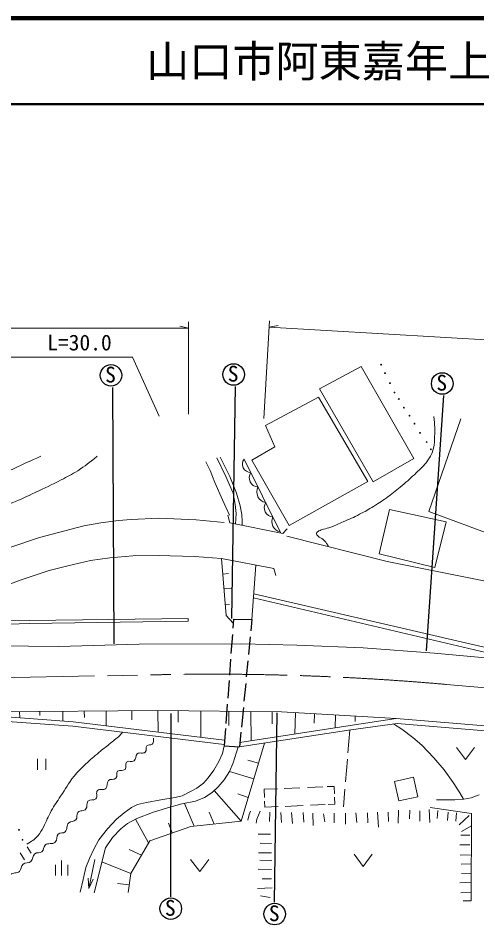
# Model space of a CAD drawing. Units: millimetres, scale not verified. Extents: x 40000 to 680000, y 20000 to 380000.
# Drawn here: x 390190 to 443371, y 274808 to 380000 of the extents above; entities that cross this region are included whole.
import ezdxf
from ezdxf.enums import TextEntityAlignment as Align

# ---------------------------------------------------------------- set-up
doc = ezdxf.new("R2010")
doc.units = ezdxf.units.MM
doc.header["$LTSCALE"] = 1000
doc.linetypes.add('CHAIN', pattern=[18.5, 12, -1.5, 3.5, -1.5])
for name, color, linetype, lineweight in [('M-BGD', 7, 'Continuous', 13), ('M-BMK', 2, 'CHAIN', 13), ('M-STR-HTXT', 7, 'Continuous', 13), ('M-STR-STR1', 1, 'Continuous', 25), ('M-TTL', 2, 'Continuous', 140), ('M-TTL-LINE', 7, 'Continuous', 50)]:
    doc.layers.add(name, color=color, linetype=linetype, lineweight=lineweight)
doc.layers.add('M-TTL-TXT', color=7, linetype='Continuous')
doc.styles.add('ＭＳ ゴシック', font='')
doc.styles.get('ＭＳ ゴシック').set_extended_font_data('MS Gothic')

msp = doc.modelspace()

# ---------------------------------------------------------------- linework, layer by layer
at = {"layer": 'M-BGD'}
for p, q in [((425147, 337008), (429942, 339602)), ((429942, 339602), (436048, 328894)), ((431365, 326191), (425147, 337008)), ((418874, 332755), (425023, 336043)), ((425023, 336043), (430724, 326241)), ((441527, 333530), (437804, 322774)), ((419949, 330261), (418874, 332755)), ((417286, 328733), (419949, 330261)), ((412450, 327507), (411948, 328543)), ((414273, 326809), (413221, 328996)), ((413614, 329080), (414721, 326809)), ((416383, 328842), (420648, 320255)), ((421618, 321134), (417286, 328733)), ((436048, 328894), (431365, 326191)), ((412982, 326120), (412450, 327507)), ((413866, 324122), (412982, 326120)), ((415100, 324888), (414273, 326809)), ((414721, 326809), (415521, 324874)), ((430724, 326241), (421618, 321134)), ((414686, 322321), (413866, 324122)), ((415366, 323570), (415100, 324888)), ((415521, 324874), (415941, 323430)), ((415464, 322547), (415366, 323570)), ((415941, 323430), (416123, 322406)), ((433241, 322994), (432063, 317842)), ((439802, 321564), (433241, 322994)), ((403283, 321851), (406483, 321999)), ((406483, 321999), (410815, 321793)), ((414716, 321449), (414506, 322353)), ((415397, 321312), (415464, 322547)), ((416123, 322406), (416165, 321635)), ((437804, 322774), (450646, 317954)), ((392666, 319743), (397794, 321091)), ((399791, 321452), (397794, 321091)), ((399791, 321452), (401809, 321731)), ((401809, 321731), (403283, 321851)), ((410815, 321793), (414084, 321505)), ((420878, 320208), (414716, 321449)), ((416165, 321635), (416152, 321160)), ((438498, 316265), (439802, 321564)), ((421383, 320755), (420878, 320208)), ((421333, 319898), (432980, 316982)), ((389101, 318562), (392666, 319743)), ((432063, 317842), (438498, 316265)), ((395952, 316447), (398565, 317061)), ((398565, 317061), (400836, 317397)), ((400836, 317397), (403493, 317632)), ((403493, 317632), (406437, 317653)), ((406437, 317653), (410622, 317548)), ((410622, 317548), (413776, 317317)), ((414318, 310680), (413776, 317317)), ((413776, 317317), (419818, 316134)), ((432980, 316982), (447196, 314122)), ((390421, 314786), (393786, 315900)), ((393786, 315900), (395952, 316447)), ((417291, 310226), (417735, 316542)), ((419818, 316134), (420061, 315349)), ((387393, 313671), (390421, 314786)), ((413925, 315497), (414588, 315572)), ((414063, 313802), (414897, 313861)), ((417468, 312741), (446394, 305946)), ((417501, 313215), (450700, 305533)), ((414214, 311955), (414700, 311992)), ((391502, 310136), (409884, 310365)), ((409884, 310037), (409884, 310365)), ((415125, 309799), (414318, 310680)), ((363652, 309620), (391502, 310136)), ((363664, 309120), (391519, 309751)), ((391519, 309751), (409884, 310037)), ((386852, 307174), (394896, 307111)), ((394896, 307111), (404202, 307363)), ((404202, 307363), (416078, 307411)), ((416078, 307411), (422513, 307253)), ((422513, 307253), (430179, 306937)), ((430179, 306937), (438412, 306338)), ((438412, 306338), (444784, 305739)), ((381813, 299454), (406373, 299681)), ((381813, 299454), (396561, 298347)), ((382634, 298837), (396513, 297849)), ((390340, 299533), (390367, 298812)), ((392695, 299554), (392709, 299085)), ((395359, 299579), (395384, 298435)), ((397854, 299602), (397882, 298847)), ((400393, 299626), (400406, 297881)), ((403365, 299653), (403364, 298580)), ((406373, 299681), (420704, 299523)), ((406373, 299681), (406438, 297149)), ((408739, 299655), (408738, 298340)), ((411360, 299626), (411387, 296549)), ((414608, 299590), (414627, 297940)), ((417164, 299562), (417187, 296165)), ((419646, 299535), (419632, 298129)), ((420704, 299523), (430085, 298988)), ((422336, 299430), (422285, 296946)), ((424540, 299305), (424525, 298199)), ((426966, 299166), (426938, 297658)), ((429252, 299036), (429278, 298396)), ((430085, 298988), (434019, 298734)), ((396513, 297849), (414088, 295718)), ((396561, 298347), (414125, 296217)), ((415905, 295969), (428695, 297927)), ((428695, 297927), (434019, 298734)), ((428767, 297432), (434120, 298188)), ((433720, 298131), (434672, 297499)), ((434019, 298734), (448525, 297533)), ((434120, 298188), (448491, 296980)), ((415855, 295455), (428767, 297432)), ((428418, 294750), (428635, 297412)), ((434672, 297499), (435943, 296555)), ((416038, 286835), (418739, 295897)), ((435943, 296555), (437008, 295639)), ((437008, 295639), (438401, 294199)), ((413472, 293778), (413885, 294697)), ((413885, 294697), (414078, 295588)), ((415137, 293610), (415705, 295467)), ((440992, 295392), (442042, 293992)), ((442042, 293992), (443092, 295392)), ((392420, 294078), (392420, 292778)), ((393395, 292778), (393395, 294078)), ((412893, 292737), (413472, 293778)), ((414707, 292601), (415137, 293610)), ((418041, 293553), (416810, 293911)), ((428146, 291411), (428361, 294050)), ((438401, 294199), (439597, 292779)), ((412239, 291877), (412893, 292737)), ((414081, 291647), (414707, 292601)), ((417498, 291731), (414707, 292601)), ((439597, 292779), (440635, 291321)), ((411678, 291254), (412239, 291877)), ((413371, 290806), (414081, 291647)), ((436038, 291931), (433824, 291453)), ((433824, 291453), (434313, 289189)), ((436527, 289667), (436038, 291931)), ((410180, 290270), (410895, 290668)), ((410895, 290668), (411678, 291254)), ((412698, 290171), (413371, 290806)), ((416038, 286835), (412927, 290387)), ((418697, 290536), (420276, 290602)), ((418736, 289590), (418697, 290536)), ((421019, 290633), (422856, 290711)), ((423755, 290748), (425507, 290822)), ((426019, 290844), (426814, 290877)), ((426814, 290877), (426851, 290004)), ((427907, 288483), (428076, 290558)), ((440635, 291321), (441392, 290134)), ((405076, 289003), (406725, 289318)), ((406725, 289318), (408395, 289593)), ((408395, 289593), (409199, 289780)), ((409199, 289780), (410180, 290270)), ((410753, 289171), (411791, 289601)), ((411791, 289601), (412698, 290171)), ((416856, 289578), (415646, 290028)), ((426867, 289626), (426901, 288800)), ((434313, 289189), (436527, 289667)), ((440804, 289325), (438701, 289311)), ((441870, 289381), (440804, 289325)), ((441392, 290134), (441811, 289378)), ((442711, 289549), (441870, 289381)), ((443650, 289900), (442711, 289549)), ((402497, 287817), (403340, 288409)), ((403340, 288409), (404038, 288753)), ((404038, 288753), (405076, 289003)), ((405762, 287834), (407501, 288404)), ((407501, 288404), (409183, 288843)), ((409183, 288843), (410753, 289171)), ((410616, 286261), (409473, 288904)), ((418784, 288459), (418754, 289170)), ((420353, 288525), (418784, 288459)), ((423253, 288647), (421159, 288559)), ((425768, 288753), (424067, 288681)), ((426901, 288800), (426125, 288768)), ((437943, 288436), (442737, 287742)), ((401600, 287074), (402497, 287817)), ((403940, 287166), (405762, 287834)), ((412933, 286506), (412352, 287883)), ((416963, 287595), (416822, 286936)), ((417131, 288001), (416963, 287595)), ((418266, 287987), (417874, 287062)), ((419374, 287875), (419346, 286781)), ((420650, 287861), (420734, 286697)), ((421893, 287855), (421980, 286565)), ((423224, 287847), (423299, 286707)), ((424364, 287781), (424411, 286342)), ((425589, 287707), (425729, 286763)), ((426813, 287763), (426841, 286641)), ((428131, 287763), (428131, 286482)), ((429330, 287800), (429456, 286693)), ((430676, 287814), (430732, 286651)), ((431853, 287884), (431965, 286132)), ((433087, 287870), (433143, 286805)), ((434279, 288123), (434237, 286608)), ((435582, 288123), (435568, 287113)), ((436774, 288053), (436746, 286847)), ((437854, 288193), (437910, 286679)), ((438849, 288067), (438765, 287141)), ((440041, 287884), (439971, 286931)), ((441008, 287800), (440924, 286847)), ((442494, 287492), (441303, 286426)), ((442737, 287742), (442716, 277606)), ((400562, 285938), (401600, 287074)), ((402087, 285939), (402856, 286577)), ((402856, 286577), (403940, 287166)), ((405301, 284318), (403789, 287084)), ((405446, 284570), (410206, 286218)), ((408043, 285469), (407625, 286601)), ((410206, 286218), (416038, 286835)), ((417874, 287062), (417776, 286599)), ((442734, 286314), (441583, 285641)), ((399553, 284676), (400562, 285938)), ((401119, 284930), (402087, 285939)), ((419465, 285344), (418021, 285344)), ((442550, 285221), (441527, 285221)), ((398950, 283597), (399553, 284676)), ((400320, 283731), (401119, 284930)), ((403259, 280764), (405446, 284570)), ((419549, 284265), (418259, 284279)), ((442564, 284099), (441387, 284099)), ((390412, 283164), (390916, 282361)), ((391243, 283865), (391701, 283108)), ((398459, 282503), (398950, 283597)), ((398995, 278537), (400320, 283731)), ((404485, 282897), (403068, 283545)), ((419549, 283171), (418063, 283157)), ((429131, 282995), (430181, 281595)), ((430181, 281595), (431231, 282995)), ((395234, 280539), (395234, 282289)), ((398053, 281466), (398459, 282503)), ((399083, 282385), (398368, 279020)), ((403259, 280764), (399907, 282110)), ((410188, 282388), (411238, 280988)), ((411238, 280988), (412288, 282388)), ((419605, 282274), (418217, 282302)), ((442727, 282949), (441443, 282907)), ((394534, 280539), (394534, 281764)), ((395934, 280539), (395934, 281764)), ((397726, 280078), (398053, 281466)), ((419549, 281237), (418035, 281251)), ((442725, 281870), (441541, 281856)), ((397382, 278587), (397726, 280078)), ((398368, 279020), (398326, 280212)), ((398368, 279020), (398891, 280092)), ((402965, 278577), (403259, 280764)), ((419563, 280143), (418470, 280129)), ((442723, 280804), (441583, 280776)), ((403083, 279453), (401708, 279591)), ((419647, 279106), (417951, 279035)), ((442721, 279767), (441387, 279697)), ((419395, 277970), (418287, 278194)), ((442718, 278603), (441527, 278505)), ((442716, 277606), (441793, 277608))]:
    msp.add_line(p, q, dxfattribs=at)
at = {"layer": 'M-BGD', "lineweight": 25}
for p, q in [((401118, 337148), (401272, 307398)), ((415337, 337250), (414929, 310332)), ((439522, 336203), (437494, 306615)), ((407893, 299311), (407840, 278059)), ((420176, 299406), (419890, 277428))]:
    msp.add_line(p, q, dxfattribs=at)
for centre in [(400953, 338555), (415172, 338657), (439357, 337610), (407883, 276689), (419933, 276058)]:
    msp.add_circle(centre, 1250, dxfattribs=at)
at = {"layer": 'M-BGD'}
for centre in [(432269, 339799), (432731, 338804), (433292, 337654), (433825, 336575), (434316, 335818), (434905, 334808), (435563, 333883), (436138, 332958), (436783, 331892), (437554, 330827), (438040, 329976), (390290, 285842), (390695, 284667)]:
    msp.add_circle(centre, 50, dxfattribs=at)
for centre, radius, start, end in [((417174, 328263), 980, 143.84793, 268.97817), ((418047, 326689), 1070, 146.27421, 266.55189), ((419147, 325059), 1294, 154.21516, 258.61093), ((419823, 323217), 1094, 148.38249, 264.44361), ((420832, 321604), 1232, 154.82416, 258.00194)]:
    msp.add_arc(centre, radius, start, end, dxfattribs=at)
for points, knots in [([(426187, 318682), (426085, 318862), (426050, 318916), (425949, 319057), (425807, 319254), (425723, 319367), (425538, 319524), (425332, 319698), (425142, 319701), (424958, 319898), (424860, 320004), (424774, 320083), (424790, 320225), (424806, 320374), (424924, 320427), (425052, 320506), (425244, 320624), (425379, 320634), (425594, 320702), (425927, 320808), (426123, 320841), (426454, 320954), (427028, 321152), (427329, 321316), (427884, 321562), (428628, 321891), (429051, 322067), (429774, 322441), (430421, 322775), (430780, 322970), (431400, 323352), (432069, 323764), (432434, 324011), (433069, 324473), (433730, 324956), (434084, 325248), (434709, 325777), (435366, 326334), (435734, 326647), (436349, 327249), (436878, 327767), (437213, 328032), (437639, 328637), (438006, 329158), (438178, 329494), (438340, 330109), (438475, 330621), (438448, 330928), (438480, 331455), (438536, 332369), (438484, 332706), (438396, 333797)], [0, 0, 0, 0, 1, 1, 1, 2, 2, 2, 3, 3, 3, 4, 4, 4, 5, 5, 5, 6, 6, 6, 7, 7, 7, 8, 8, 8, 9, 9, 9, 10, 10, 10, 11, 11, 11, 12, 12, 12, 13, 13, 13, 14, 14, 14, 15, 15, 15, 16, 16, 16, 17, 17, 17, 17]), ([(368807, 318039), (369592, 318354), (369808, 318453), (370440, 318742), (371553, 319253), (372127, 319639), (373215, 320200), (374566, 320896), (375320, 321292), (376685, 321958), (377792, 322499), (378417, 322791), (379545, 323283), (381103, 323962), (382016, 324245), (383583, 324903), (384861, 325439), (385582, 325729), (386836, 326319), (388126, 326925), (388813, 327338), (390102, 327945), (391152, 328438), (391498, 328593), (392808, 329165)], [0, 0, 0, 0, 1, 1, 1, 2, 2, 2, 3, 3, 3, 4, 4, 4, 5, 5, 5, 6, 6, 6, 7, 7, 7, 8, 8, 8, 8]), ([(369933, 315458), (369981, 315504), (370000, 315516), (370043, 315551), (370516, 315934), (370851, 316054), (371399, 316318), (372000, 316608), (372341, 316762), (372955, 317023), (374053, 317490), (374726, 317614), (375801, 318131), (376410, 318424), (376720, 318651), (377329, 318944), (378446, 319481), (379120, 319674), (380252, 320178), (381672, 320810), (382417, 321276), (383848, 321881), (384961, 322352), (385603, 322574), (386750, 322954), (387812, 323306), (388446, 323386), (389495, 323774), (390571, 324172), (391137, 324487), (392176, 324973), (393354, 325523), (394021, 325820), (395173, 326424), (395935, 326823), (396368, 327040), (397097, 327496), (398031, 328081), (398336, 328342), (399368, 329168)], [0, 0, 0, 0, 1, 1, 1, 2, 2, 2, 3, 3, 3, 4, 4, 4, 5, 5, 5, 6, 6, 6, 7, 7, 7, 8, 8, 8, 9, 9, 9, 10, 10, 10, 11, 11, 11, 12, 12, 12, 13, 13, 13, 13]), ([(391186, 284177), (391790, 284530), (392055, 284660), (392462, 285130), (392773, 285490), (392892, 285737), (393121, 286154), (393513, 286866), (393633, 287316), (394018, 288032), (394392, 288727), (394679, 289070), (395112, 289729), (395710, 290639), (395993, 291188), (396668, 292042), (397138, 292638), (397470, 292914), (398014, 293444), (398589, 294004), (398943, 294285), (399556, 294804), (400013, 295192), (400286, 295388), (400748, 295771), (401226, 296169), (401536, 296347), (401967, 296795), (402097, 296930), (402147, 296977), (402292, 297148)], [0, 0, 0, 0, 1, 1, 1, 2, 2, 2, 3, 3, 3, 4, 4, 4, 5, 5, 5, 6, 6, 6, 7, 7, 7, 8, 8, 8, 9, 9, 9, 10, 10, 10, 10]), ([(386490, 278664), (386617, 278819), (386683, 278880), (386836, 278981), (387079, 279144), (387320, 279014), (387556, 279187), (387739, 279322), (387760, 279490), (387948, 279617), (388293, 279850), (388688, 279597), (388976, 279897), (389197, 280127), (389099, 280409), (389322, 280636), (389617, 280935), (390027, 280720), (390332, 281010), (390599, 281264), (390485, 281607), (390762, 281851), (391045, 282101), (391397, 281907), (391678, 282159), (391969, 282422), (391825, 282806), (392126, 283057), (392382, 283269), (392689, 283073), (392949, 283281), (393210, 283490), (393067, 283830), (393313, 284057), (393670, 284385), (394155, 284080), (394500, 284421), (394775, 284692), (394571, 285076), (394846, 285346), (395077, 285573), (395408, 285375), (395631, 285608), (395933, 285924), (395755, 286324), (396052, 286646), (396290, 286904), (396648, 286730), (396884, 286991), (397119, 287253), (396890, 287593), (397117, 287861), (397374, 288162), (397799, 287948), (398052, 288253), (398283, 288532), (398039, 288885), (398286, 289151), (398539, 289423), (398941, 289166), (399192, 289440), (399452, 289725), (399140, 290125), (399407, 290403), (399668, 290674), (400067, 290380), (400342, 290637), (400618, 290894), (400398, 291285), (400672, 291545), (400925, 291785), (401281, 291570), (401520, 291824), (401741, 292060), (401499, 292395), (401725, 292627), (401966, 292876), (402349, 292589), (402585, 292842), (402816, 293091), (402520, 293456), (402763, 293693), (403012, 293936), (403371, 293624), (403641, 293843), (403908, 294058), (403739, 294420), (403996, 294646), (404277, 294893), (404659, 294596), (404931, 294852), (405148, 295056), (404909, 295378), (405118, 295590), (405293, 295768), (405549, 295610), (405725, 295787), (405914, 295976), (405902, 296196), (405894, 296450)], [0, 0, 0, 0, 1, 1, 1, 2, 2, 2, 3, 3, 3, 4, 4, 4, 5, 5, 5, 6, 6, 6, 7, 7, 7, 8, 8, 8, 9, 9, 9, 10, 10, 10, 11, 11, 11, 12, 12, 12, 13, 13, 13, 14, 14, 14, 15, 15, 15, 16, 16, 16, 17, 17, 17, 18, 18, 18, 19, 19, 19, 20, 20, 20, 21, 21, 21, 22, 22, 22, 23, 23, 23, 24, 24, 24, 25, 25, 25, 26, 26, 26, 27, 27, 27, 28, 28, 28, 29, 29, 29, 30, 30, 30, 31, 31, 31, 32, 32, 32, 33, 33, 33, 33])]:
    msp.add_open_spline(points, degree=3, knots=knots, dxfattribs=at)
at = {"layer": 'M-BMK'}
for p, q in [((387046, 303445), (406797, 303832)), ((439860, 302698), (487386, 298499))]:
    msp.add_line(p, q, dxfattribs=at)
msp.add_arc((412815, -3349), 307240, 84.95009, 91.12234, dxfattribs=at)
at = {"layer": 'M-STR-HTXT'}
for p, q in [((268890, 344032), (409944, 344032)), ((409944, 344032), (408944, 344282)), ((409944, 334044), (409944, 344769)), ((418679, 333553), (419350, 344902)), ((419307, 344167), (420320, 344357)), ((419307, 344167), (525101, 337908)), ((371602, 340678), (403429, 340678)), ((406527, 333823), (403429, 340678))]:
    msp.add_line(p, q, dxfattribs=at)
at = {"layer": 'M-STR-STR1'}
for p, q in [((415160, 310282), (415082, 309218)), ((415160, 310282), (417291, 310226)), ((417291, 310226), (417165, 308923)), ((415030, 308507), (414867, 306291)), ((417096, 308220), (416896, 306162)), ((414818, 305627), (414680, 303763)), ((416825, 305427), (416644, 303566)), ((414636, 303158), (414484, 301099)), ((416569, 302796), (416371, 300756)), ((414435, 300431), (414267, 298155)), ((416299, 300016), (416076, 297726)), ((414225, 297573), (414078, 295588)), ((416020, 297147), (415855, 295455)), ((414078, 295588), (415855, 295455))]:
    msp.add_line(p, q, dxfattribs=at)
at = {"layer": 'M-TTL'}
msp.add_line((680000, 380000), (40000, 380000), dxfattribs=at)
at = {"layer": 'M-TTL-LINE'}
msp.add_line((40000, 370000), (680000, 370000), dxfattribs=at)

# ---------------------------------------------------------------- texts
at = {"layer": 'M-BGD', "style": 'ＭＳ ゴシック'}
for p in [(400274, 337181), (414493, 337284), (438678, 336237), (407204, 275315), (419254, 274684)]:
    msp.add_text('S', height=1833, dxfattribs=at).set_placement(p, align=Align.BOTTOM_LEFT)
at = {"layer": 'M-STR-HTXT', "style": 'ＭＳ ゴシック'}
msp.add_text('ガードパイプ\u3000\u3000L=30.0', height=1833, dxfattribs=at).set_placement((373556, 340901), align=Align.BOTTOM_LEFT)
at = {"layer": 'M-TTL-TXT', "style": 'ＭＳ ゴシック'}
msp.add_text('山口市阿東嘉年上', height=3666, dxfattribs=at).set_placement((405024, 375000), align=Align.MIDDLE_LEFT)

doc.saveas('drawing.dxf')
